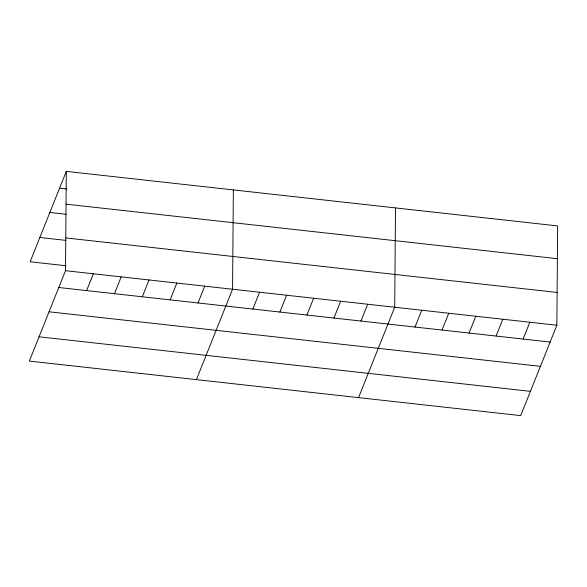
<?xml version="1.0" encoding="UTF-8"?>
<svg xmlns="http://www.w3.org/2000/svg" width="587" height="587" viewBox="0 0 587 587"><rect width="100%" height="100%" fill="white"/><g stroke="black" fill="none" stroke-linecap="round" stroke-linejoin="round"><path stroke-width="0.88" d="M65.502 270.688L66.302 171.375L557.65 225.922L556.858 325.235L520.698 415.625L29.35 361.078L65.502 270.688L556.858 325.235M233.362 189.924L232.562 289.237L196.41 379.628M395.506 207.923L394.706 307.236L358.554 397.626M66.302 171.375L30.142 261.765L66.074 265.757M86.619 290.594L93.348 273.777M114.465 293.691L121.186 276.873M142.303 296.78L149.032 279.962M170.149 299.869L176.878 283.051M197.995 302.958L204.716 286.14M252.858 309.048L259.586 292.238M279.882 312.049L286.61 295.232M306.906 315.05L313.634 298.233M333.937 318.051L340.658 301.234M360.961 321.052L367.682 304.235M415.009 327.054L421.73 310.237M442.033 330.048L448.754 313.238M469.057 333.049L475.778 316.232M496.081 336.05L502.802 319.233M523.105 339.051L529.834 322.234M59.573 188.192L66.757 188.992M66.037 204.151L557.386 258.698M49.858 212.472L66.03 214.27M65.766 237.918L557.114 292.458M39.857 237.486L65.905 240.377M58.773 287.505L550.129 342.052M49.066 311.785L540.414 366.332M39.058 336.799L530.413 391.346"/></g></svg>
